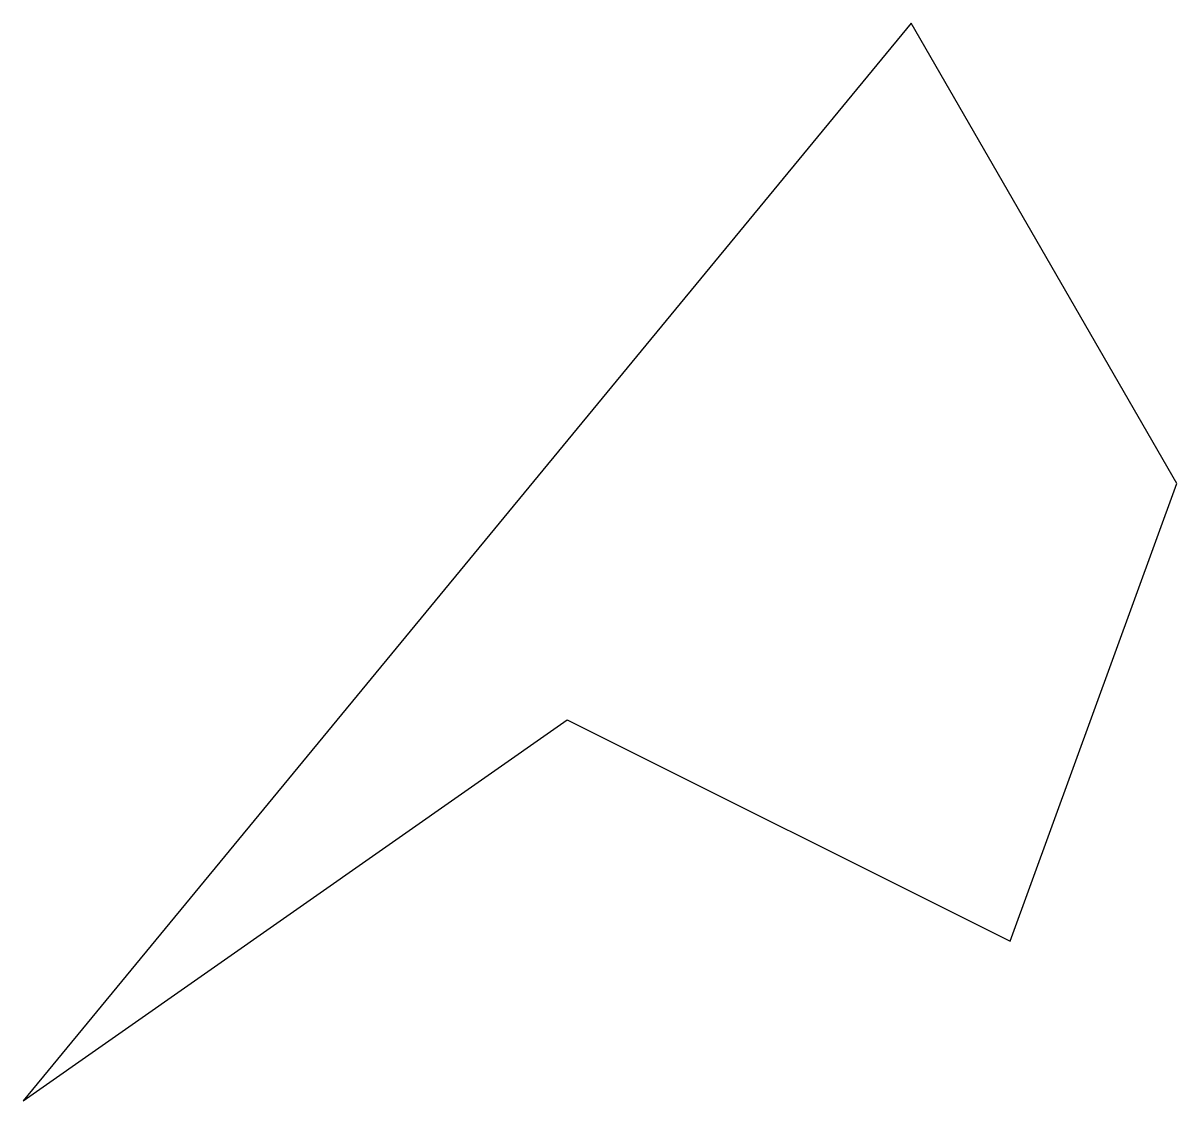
# Model space of a CAD drawing. Header units: millimetres. Extents: x 50 to 310, y 50 to 293.
import ezdxf

# ---------------------------------------------------------------- set-up
doc = ezdxf.new("R2010")
doc.units = ezdxf.units.MM

msp = doc.modelspace()

# ---------------------------------------------------------------- linework, layer by layer
for p, q in [((250.5, 293.33), (50, 50)), ((310.5, 189.4), (250.5, 293.33)), ((272.87, 86.04), (310.5, 189.4)), ((50, 50), (172.87, 136.04)), ((172.87, 136.04), (272.87, 86.04))]:
    msp.add_line(p, q)

doc.saveas('drawing.dxf')
